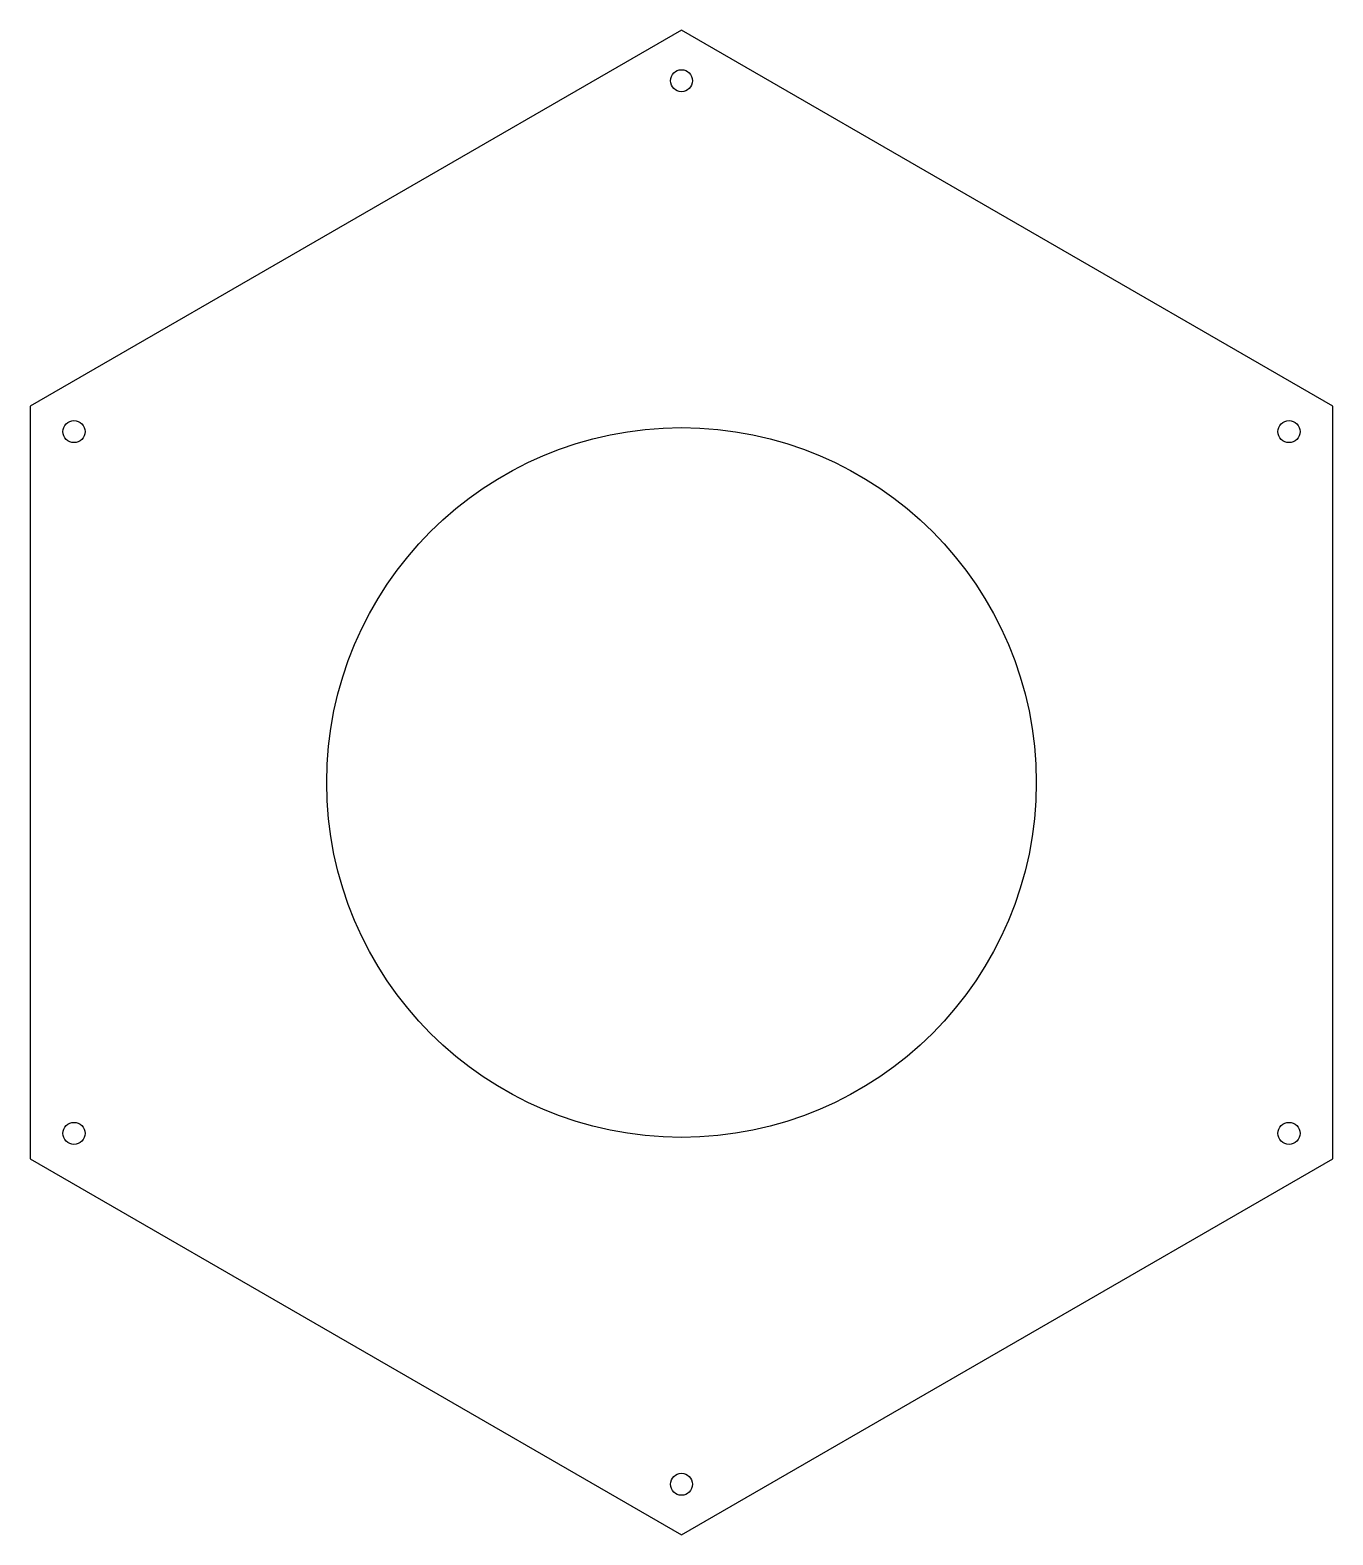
# Model space of a CAD drawing. Extents: x -163 to 163, y -188 to 188.
import ezdxf

# ---------------------------------------------------------------- set-up
doc = ezdxf.new("R2010")
doc.units = 0
doc.layers.add('VISIBLE', color=7, linetype='CONTINUOUS')

msp = doc.modelspace()

# ---------------------------------------------------------------- linework, layer by layer
at = {"layer": 'VISIBLE'}
for p, q in [((0, 187.64), (-162.5, 93.82)), ((162.5, 93.82), (0, 187.64)), ((-162.5, 93.82), (-162.5, -93.82)), ((162.5, -93.82), (162.5, 93.82)), ((-162.5, -93.82), (0, -187.64)), ((0, -187.64), (162.5, -93.82))]:
    msp.add_line(p, q, dxfattribs=at)
for centre, radius in [((0, 175), 2.75), ((-151.55, 87.5), 2.75), ((151.55, 87.5), 2.75), ((0, 0), 88.5), ((-151.55, -87.5), 2.75), ((151.55, -87.5), 2.75), ((0, -175), 2.75)]:
    msp.add_circle(centre, radius, dxfattribs=at)

doc.saveas('drawing.dxf')
